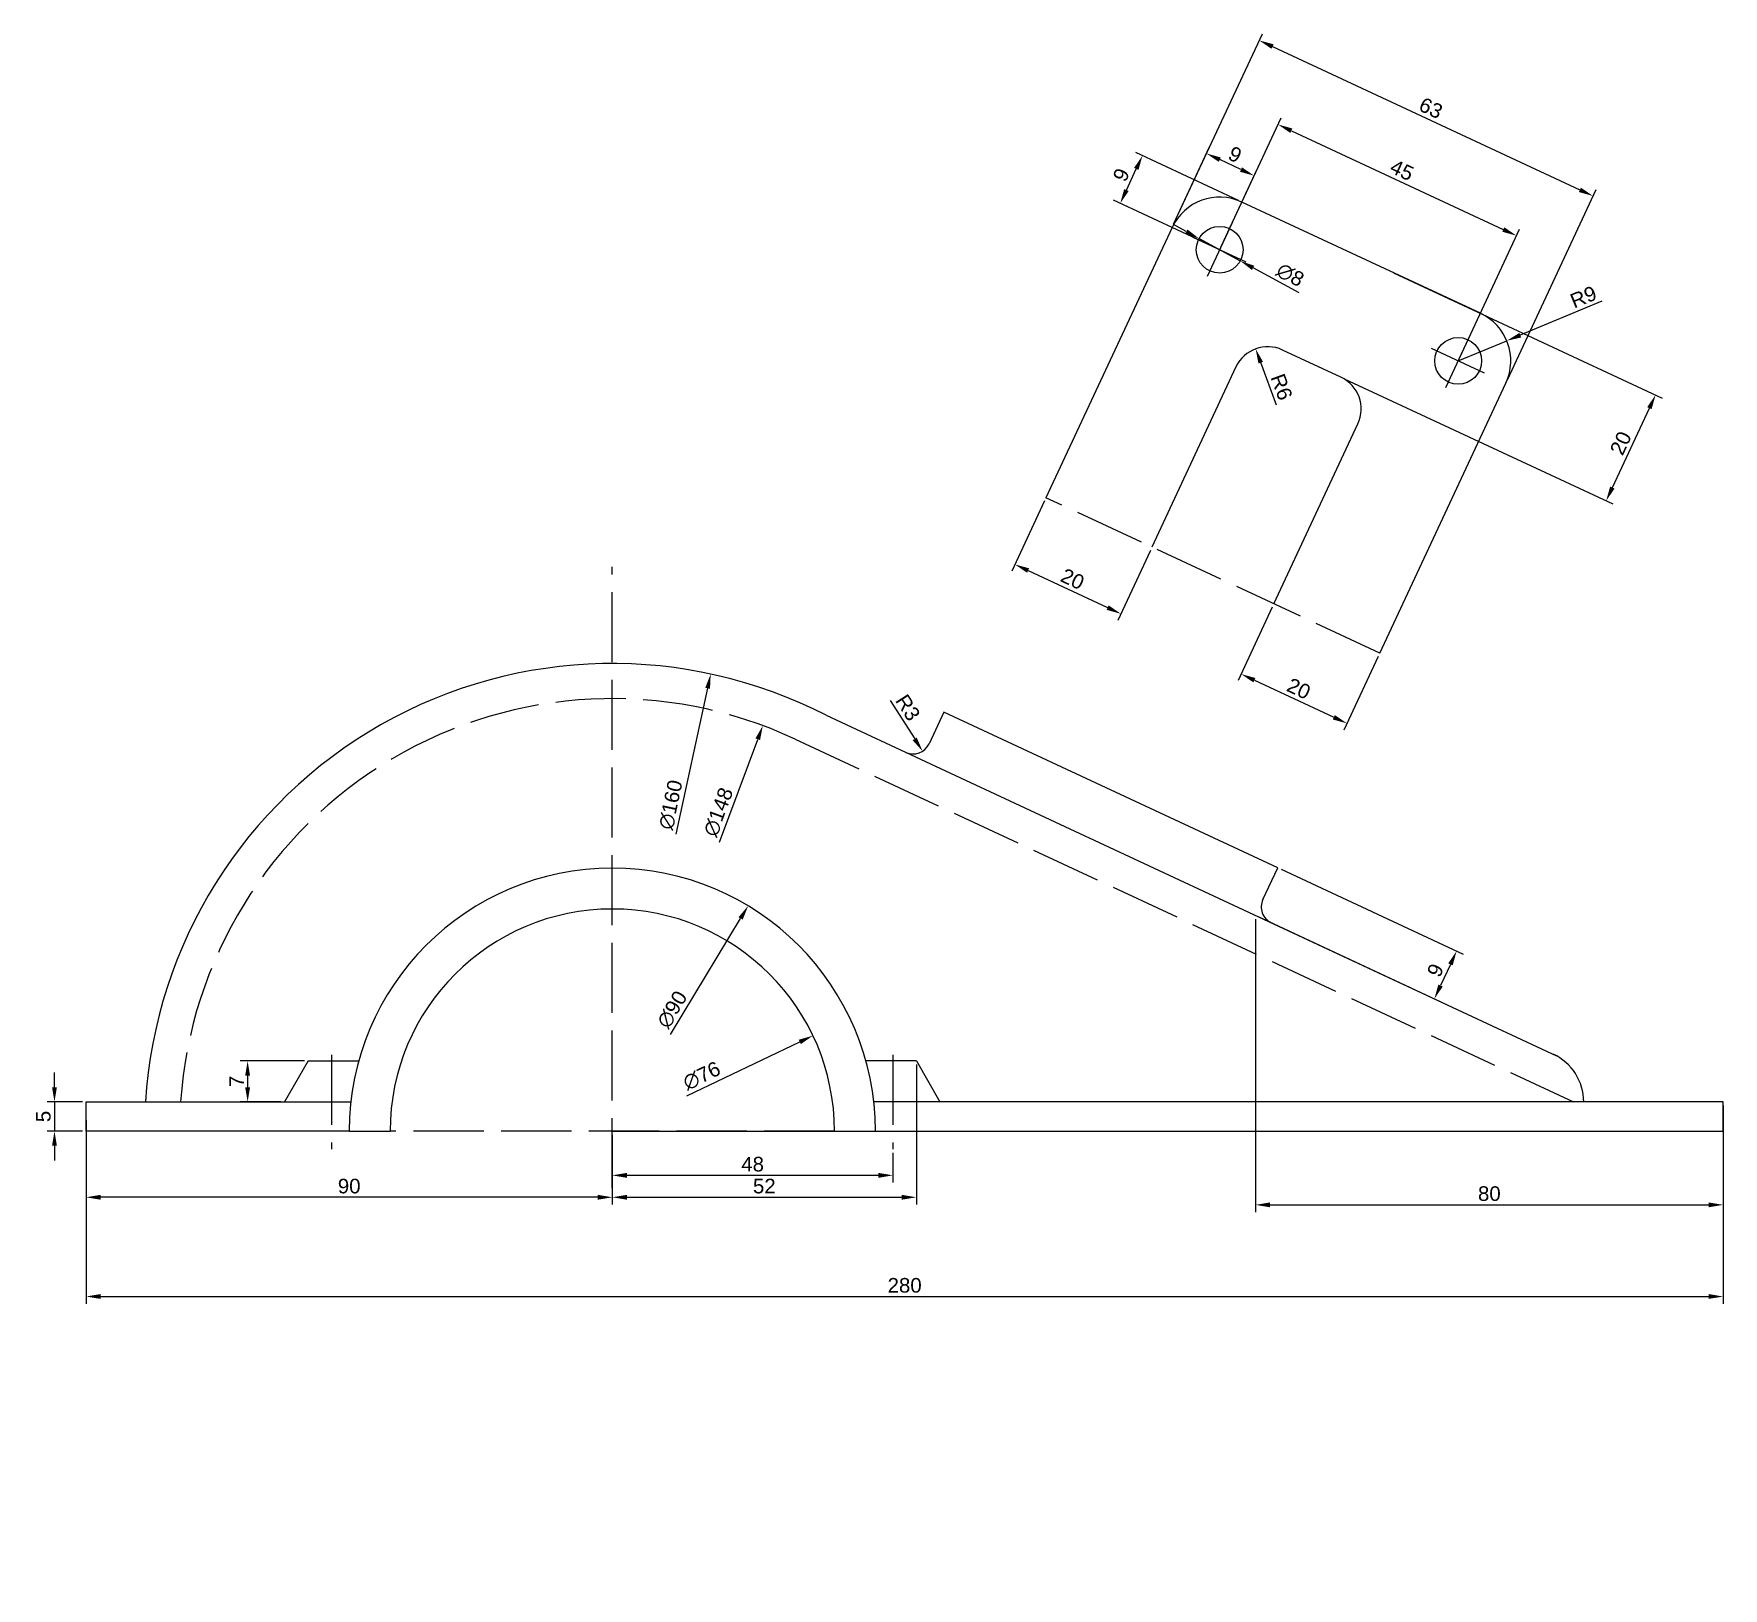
# Model space of a CAD drawing. Header units: millimetres. Extents: x 1 to 290, y 22 to 288.
import ezdxf

# ---------------------------------------------------------------- set-up
doc = ezdxf.new("R2010")
doc.units = ezdxf.units.MM
doc.linetypes.add('ACAD_ISO02W100', pattern=[15, 12, -3])
for name, color, linetype in [('blu', 150, 'ACAD_ISO02W100'), ('Warstwa1', 10, 'ACAD_ISO02W100'), ('wymiary', 80, 'Continuous')]:
    doc.layers.add(name, color=color, linetype=linetype)
doc.styles.get("Standard").update_dxf_attribs({"font": 'arial.ttf'})
doc.dimstyles.new('ISO-25', dxfattribs={"dimtxt": 2.5, "dimasz": 2.5, "dimexe": 1.25, "dimexo": 0.625, "dimtad": 1, "dimtxsty": 'Standard', "dimcen": 2.5, "dimadec": 0, "dimazin": 0, "dimtfac": 1, "dimtmove": 0, "dimatfit": 3, "dimfxl": 1, "dimarcsym": 0})

# ---------------------------------------------------------------- blocks, each defined once
blk = doc.blocks.new('*D6')
at = {"layer": 'Defpoints', "color": 0, "transparency": 16777216}
for p in [(134.31, 116.33), (65.69, 83.67)]:
    blk.add_point(p, dxfattribs=at)
at = {"layer": 'wymiary', "color": 0, "lineweight": -2, "transparency": 16777216}
blk.add_line((112.72, 106.05), (132.06, 115.25), dxfattribs=at)
at = {"layer": 'wymiary', "color": 0, "transparency": 16777216}
blk.add_solid([(131.88, 115.63), (132.24, 114.88), (134.31, 116.33)], dxfattribs=at)
at = {"layer": 'wymiary', "color": 0, "transparency": 16777216, "insert": (115.29, 109.46), "char_height": 2.5, "attachment_point": 5, "rotation": 25.4463}
blk.add_mtext('∅76', dxfattribs=at)
blk = doc.blocks.new('*D7')
at = {"layer": 'Defpoints', "color": 0, "transparency": 16777216}
for p in [(123.24, 138.54), (76.76, 61.46)]:
    blk.add_point(p, dxfattribs=at)
at = {"layer": 'wymiary', "color": 0, "lineweight": -2, "transparency": 16777216}
blk.add_line((109.98, 116.55), (121.95, 136.4), dxfattribs=at)
at = {"layer": 'wymiary', "color": 0, "transparency": 16777216}
blk.add_solid([(121.59, 136.61), (122.3, 136.18), (123.24, 138.54)], dxfattribs=at)
at = {"layer": 'wymiary', "color": 0, "transparency": 16777216, "insert": (110.24, 120.8), "char_height": 2.5, "attachment_point": 5, "rotation": 58.9098}
blk.add_mtext('∅90', dxfattribs=at)
blk = doc.blocks.new('*D8')
at = {"layer": 'Defpoints', "color": 0, "transparency": 16777216}
for p in [(125.74, 169.38), (74.26, 30.62)]:
    blk.add_point(p, dxfattribs=at)
at = {"layer": 'wymiary', "color": 0, "lineweight": -2, "transparency": 16777216}
blk.add_line((118.35, 149.45), (124.87, 167.03), dxfattribs=at)
at = {"layer": 'wymiary', "color": 0, "transparency": 16777216}
blk.add_solid([(124.48, 167.18), (125.27, 166.89), (125.74, 169.38)], dxfattribs=at)
at = {"layer": 'wymiary', "color": 0, "transparency": 16777216, "insert": (118.15, 154.59), "char_height": 2.5, "attachment_point": 5, "rotation": 69.6413}
blk.add_mtext('∅148', dxfattribs=at)
blk = doc.blocks.new('*D9')
at = {"layer": 'Defpoints', "color": 0, "transparency": 16777216}
for p in [(116.83, 178.21), (83.17, 21.79)]:
    blk.add_point(p, dxfattribs=at)
at = {"layer": 'wymiary', "color": 0, "lineweight": -2, "transparency": 16777216}
blk.add_line((110.93, 150.78), (116.31, 175.77), dxfattribs=at)
at = {"layer": 'wymiary', "color": 0, "transparency": 16777216}
blk.add_solid([(115.9, 175.85), (116.71, 175.68), (116.83, 178.21)], dxfattribs=at)
at = {"layer": 'wymiary', "color": 0, "transparency": 16777216, "insert": (110, 155.83), "char_height": 2.5, "attachment_point": 5, "rotation": 77.8536}
blk.add_mtext('∅160', dxfattribs=at)
blk = doc.blocks.new('*D10')
at = {"layer": 'Defpoints', "color": 0, "transparency": 16777216}
for p in [(10, 105), (4.59, 100), (10, 100)]:
    blk.add_point(p, dxfattribs=at)
at = {"layer": 'wymiary', "color": 0, "lineweight": -2, "transparency": 16777216}
for p, q in [((4.59, 107.5), (4.59, 110)), ((9.38, 105), (3.34, 105)), ((4.59, 105), (4.59, 100)), ((9.38, 100), (3.34, 100)), ((4.59, 97.5), (4.59, 95))]:
    blk.add_line(p, q, dxfattribs=at)
at = {"layer": 'wymiary', "color": 0, "transparency": 16777216}
for points in [[(4.18, 107.5), (5.01, 107.5), (4.59, 105)], [(4.18, 97.5), (5.01, 97.5), (4.59, 100)]]:
    blk.add_solid(points, dxfattribs=at)
at = {"layer": 'wymiary', "color": 0, "transparency": 16777216, "insert": (2.7, 102.5), "char_height": 2.5, "attachment_point": 5, "rotation": 90}
blk.add_mtext('5', dxfattribs=at)
blk = doc.blocks.new('*D11')
at = {"layer": 'Defpoints', "color": 0, "transparency": 16777216}
for p in [(10, 100), (100, 100), (10, 88.68)]:
    blk.add_point(p, dxfattribs=at)
at = {"layer": 'wymiary', "color": 0, "lineweight": -2, "transparency": 16777216}
for p, q in [((10, 99.38), (10, 87.43)), ((100, 99.38), (100, 87.43)), ((97.5, 88.68), (12.5, 88.68))]:
    blk.add_line(p, q, dxfattribs=at)
at = {"layer": 'wymiary', "color": 0, "transparency": 16777216}
for points in [[(12.5, 89.1), (12.5, 88.26), (10, 88.68)], [(97.5, 89.1), (97.5, 88.26), (100, 88.68)]]:
    blk.add_solid(points, dxfattribs=at)
at = {"layer": 'wymiary', "color": 0, "transparency": 16777216, "insert": (55, 90.58), "char_height": 2.5, "attachment_point": 5}
blk.add_mtext('90', dxfattribs=at)
blk = doc.blocks.new('*D12')
at = {"layer": 'Defpoints', "color": 0, "transparency": 16777216}
for p in [(152, 112), (100, 100), (152, 88.68)]:
    blk.add_point(p, dxfattribs=at)
at = {"layer": 'wymiary', "color": 0, "lineweight": -2, "transparency": 16777216}
for p, q in [((152, 111.38), (152, 87.43)), ((100, 99.38), (100, 87.43)), ((102.5, 88.68), (149.5, 88.68))]:
    blk.add_line(p, q, dxfattribs=at)
at = {"layer": 'wymiary', "color": 0, "transparency": 16777216}
for points in [[(102.5, 89.1), (102.5, 88.26), (100, 88.68)], [(149.5, 89.1), (149.5, 88.26), (152, 88.68)]]:
    blk.add_solid(points, dxfattribs=at)
at = {"layer": 'wymiary', "color": 0, "transparency": 16777216, "insert": (126, 90.58), "char_height": 2.5, "attachment_point": 5}
blk.add_mtext('52', dxfattribs=at)
blk = doc.blocks.new('*D13')
at = {"layer": 'Defpoints', "color": 0, "transparency": 16777216}
for p in [(10, 102.5), (290, 102.5), (290, 71.7)]:
    blk.add_point(p, dxfattribs=at)
at = {"layer": 'wymiary', "color": 0, "lineweight": -2, "transparency": 16777216}
for p, q in [((10, 101.88), (10, 70.45)), ((290, 101.88), (290, 70.45)), ((12.5, 71.7), (287.5, 71.7))]:
    blk.add_line(p, q, dxfattribs=at)
at = {"layer": 'wymiary', "color": 0, "transparency": 16777216}
for points in [[(12.5, 72.12), (12.5, 71.29), (10, 71.7)], [(287.5, 72.12), (287.5, 71.29), (290, 71.7)]]:
    blk.add_solid(points, dxfattribs=at)
at = {"layer": 'wymiary', "color": 0, "transparency": 16777216, "insert": (150, 73.6), "char_height": 2.5, "attachment_point": 5}
blk.add_mtext('280', dxfattribs=at)
blk = doc.blocks.new('*D14')
at = {"layer": 'Defpoints', "color": 0, "transparency": 16777216}
for p in [(210, 136.91), (290, 105), (290, 87.38)]:
    blk.add_point(p, dxfattribs=at)
at = {"layer": 'wymiary', "color": 0, "lineweight": -2, "transparency": 16777216}
for p, q in [((210, 136.28), (210, 86.13)), ((290, 104.38), (290, 86.13)), ((212.5, 87.38), (287.5, 87.38))]:
    blk.add_line(p, q, dxfattribs=at)
at = {"layer": 'wymiary', "color": 0, "transparency": 16777216}
for points in [[(212.5, 87.8), (212.5, 86.97), (210, 87.38)], [(287.5, 87.8), (287.5, 86.97), (290, 87.38)]]:
    blk.add_solid(points, dxfattribs=at)
at = {"layer": 'wymiary', "color": 0, "transparency": 16777216, "insert": (250, 89.29), "char_height": 2.5, "attachment_point": 5}
blk.add_mtext('80', dxfattribs=at)
blk = doc.blocks.new('*D15')
at = {"layer": 'Defpoints', "color": 0, "transparency": 16777216}
for p in [(213.8, 145.07), (210, 136.91), (240.6, 122.64)]:
    blk.add_point(p, dxfattribs=at)
at = {"layer": 'wymiary', "color": 0, "lineweight": -2, "transparency": 16777216}
for p, q in [((214.37, 144.8), (245.54, 130.27)), ((210.57, 136.65), (241.73, 122.11)), ((243.35, 128.53), (241.66, 124.91))]:
    blk.add_line(p, q, dxfattribs=at)
at = {"layer": 'wymiary', "color": 0, "transparency": 16777216}
for points in [[(242.97, 128.71), (243.73, 128.36), (244.4, 130.8)], [(241.28, 125.08), (242.03, 124.73), (240.6, 122.64)]]:
    blk.add_solid(points, dxfattribs=at)
at = {"layer": 'wymiary', "color": 0, "transparency": 16777216, "insert": (240.78, 127.52), "char_height": 2.5, "attachment_point": 5, "rotation": 65}
blk.add_mtext('9', dxfattribs=at)
blk = doc.blocks.new('*D16')
at = {"layer": 'Defpoints', "color": 0, "transparency": 16777216}
for p in [(48, 112), (37.63, 105), (43.96, 105)]:
    blk.add_point(p, dxfattribs=at)
at = {"layer": 'wymiary', "color": 0, "lineweight": -2, "transparency": 16777216}
for p, q in [((47.38, 112), (36.38, 112)), ((37.63, 109.5), (37.63, 107.5)), ((43.33, 105), (36.38, 105))]:
    blk.add_line(p, q, dxfattribs=at)
at = {"layer": 'wymiary', "color": 0, "transparency": 16777216}
for points in [[(37.21, 109.5), (38.04, 109.5), (37.63, 112)], [(37.21, 107.5), (38.04, 107.5), (37.63, 105)]]:
    blk.add_solid(points, dxfattribs=at)
at = {"layer": 'wymiary', "color": 0, "transparency": 16777216, "insert": (35.75, 108.5), "char_height": 2.5, "attachment_point": 5, "rotation": 90}
blk.add_mtext('7', dxfattribs=at)
blk = doc.blocks.new('*D18')
at = {"layer": 'Defpoints', "color": 0, "transparency": 16777216}
for p in [(151.45, 167.52), (153.07, 164.99)]:
    blk.add_point(p, dxfattribs=at)
at = {"layer": 'wymiary', "color": 0, "lineweight": -2, "transparency": 16777216}
blk.add_line((147.53, 173.65), (151.72, 167.1), dxfattribs=at)
at = {"layer": 'wymiary', "color": 0, "transparency": 16777216}
blk.add_solid([(152.07, 167.33), (151.37, 166.88), (153.07, 164.99)], dxfattribs=at)
at = {"layer": 'wymiary', "color": 0, "transparency": 16777216, "insert": (150.55, 172.46), "char_height": 2.5, "attachment_point": 5, "rotation": 302.6277}
blk.add_mtext('R3', dxfattribs=at)
blk = doc.blocks.new('*D19')
at = {"layer": 'Defpoints', "color": 0, "transparency": 16777216}
for p in [(174.17, 208.38), (192.3, 199.93), (186.98, 188.51)]:
    blk.add_point(p, dxfattribs=at)
at = {"layer": 'wymiary', "color": 0, "lineweight": -2, "transparency": 16777216}
for p, q in [((173.91, 207.81), (168.32, 195.83)), ((192.03, 199.36), (186.45, 187.38)), ((171.12, 195.91), (184.71, 189.57))]:
    blk.add_line(p, q, dxfattribs=at)
at = {"layer": 'wymiary', "color": 0, "transparency": 16777216}
for points in [[(171.29, 196.29), (170.94, 195.53), (168.85, 196.96)], [(184.89, 189.95), (184.53, 189.19), (186.98, 188.51)]]:
    blk.add_solid(points, dxfattribs=at)
at = {"layer": 'wymiary', "color": 0, "transparency": 16777216, "insert": (178.72, 194.46), "char_height": 2.5, "attachment_point": 5, "rotation": 335}
blk.add_mtext('20', dxfattribs=at)
blk = doc.blocks.new('*D20')
at = {"layer": 'Defpoints', "color": 0, "transparency": 16777216}
for p in [(213.14, 190.2), (231.27, 181.75), (225.67, 169.75)]:
    blk.add_point(p, dxfattribs=at)
at = {"layer": 'wymiary', "color": 0, "lineweight": -2, "transparency": 16777216}
for p, q in [((212.88, 189.64), (207.02, 177.07)), ((231.01, 181.19), (225.14, 168.62)), ((209.81, 177.15), (223.41, 170.81))]:
    blk.add_line(p, q, dxfattribs=at)
at = {"layer": 'wymiary', "color": 0, "transparency": 16777216}
for points in [[(209.99, 177.52), (209.64, 176.77), (207.55, 178.2)], [(223.58, 171.18), (223.23, 170.43), (225.67, 169.75)]]:
    blk.add_solid(points, dxfattribs=at)
at = {"layer": 'wymiary', "color": 0, "transparency": 16777216, "insert": (217.41, 175.7), "char_height": 2.5, "attachment_point": 5, "rotation": 335}
blk.add_mtext('20', dxfattribs=at)
blk = doc.blocks.new('*D21')
at = {"layer": 'Defpoints', "color": 0, "transparency": 16777216}
for p in [(267.75, 259.99), (195.73, 254.6), (252.82, 227.97)]:
    blk.add_point(p, dxfattribs=at)
at = {"layer": 'wymiary', "color": 0, "lineweight": -2, "transparency": 16777216}
for p, q in [((195.99, 255.17), (211.18, 287.75)), ((212.92, 285.56), (265.49, 261.05)), ((253.09, 228.54), (268.28, 261.12))]:
    blk.add_line(p, q, dxfattribs=at)
at = {"layer": 'wymiary', "color": 0, "transparency": 16777216}
for points in [[(213.1, 285.94), (212.74, 285.18), (210.65, 286.61)], [(265.66, 261.42), (265.31, 260.67), (267.75, 259.99)]]:
    blk.add_solid(points, dxfattribs=at)
at = {"layer": 'wymiary', "color": 0, "transparency": 16777216, "insert": (240.01, 275.03), "char_height": 2.5, "attachment_point": 5, "rotation": 335}
blk.add_mtext('63', dxfattribs=at)
blk = doc.blocks.new('*D22')
at = {"layer": 'Defpoints', "color": 0, "transparency": 16777216}
for p in [(254.65, 253.2), (203.88, 250.8), (244.67, 231.78)]:
    blk.add_point(p, dxfattribs=at)
at = {"layer": 'wymiary', "color": 0, "lineweight": -2, "transparency": 16777216}
for p, q in [((204.15, 251.36), (214.4, 273.35)), ((216.14, 271.16), (252.39, 254.25)), ((244.93, 232.34), (255.18, 254.33))]:
    blk.add_line(p, q, dxfattribs=at)
at = {"layer": 'wymiary', "color": 0, "transparency": 16777216}
for points in [[(216.31, 271.54), (215.96, 270.78), (213.87, 272.22)], [(252.57, 254.63), (252.21, 253.88), (254.65, 253.2)]]:
    blk.add_solid(points, dxfattribs=at)
at = {"layer": 'wymiary', "color": 0, "transparency": 16777216, "insert": (235.06, 264.42), "char_height": 2.5, "attachment_point": 5, "rotation": 335}
blk.add_mtext('45', dxfattribs=at)
blk = doc.blocks.new('*D23')
at = {"layer": 'Defpoints', "color": 0, "transparency": 16777216}
for p in [(201.63, 267.26), (195.73, 254.6), (203.88, 250.8)]:
    blk.add_point(p, dxfattribs=at)
at = {"layer": 'wymiary', "color": 0, "lineweight": -2, "transparency": 16777216}
for p, q in [((195.99, 255.17), (202.16, 268.39)), ((207.52, 264.51), (203.9, 266.21)), ((204.15, 251.36), (210.32, 264.59))]:
    blk.add_line(p, q, dxfattribs=at)
at = {"layer": 'wymiary', "color": 0, "transparency": 16777216}
for points in [[(204.07, 266.58), (203.72, 265.83), (201.63, 267.26)], [(207.7, 264.89), (207.35, 264.14), (209.79, 263.46)]]:
    blk.add_solid(points, dxfattribs=at)
at = {"layer": 'wymiary', "color": 0, "transparency": 16777216, "insert": (206.51, 267.08), "char_height": 2.5, "attachment_point": 5, "rotation": 335}
blk.add_mtext('9', dxfattribs=at)
blk = doc.blocks.new('*D24')
at = {"layer": 'Defpoints', "color": 0, "transparency": 16777216}
for p in [(190.67, 266.89), (207.69, 258.95), (203.88, 250.8)]:
    blk.add_point(p, dxfattribs=at)
at = {"layer": 'wymiary', "color": 0, "lineweight": -2, "transparency": 16777216}
for p, q in [((207.12, 259.22), (189.54, 267.42)), ((187.92, 261), (189.61, 264.62)), ((203.32, 251.06), (185.73, 259.26))]:
    blk.add_line(p, q, dxfattribs=at)
at = {"layer": 'wymiary', "color": 0, "transparency": 16777216}
for points in [[(189.24, 264.8), (189.99, 264.45), (190.67, 266.89)], [(187.55, 261.17), (188.3, 260.82), (186.87, 258.73)]]:
    blk.add_solid(points, dxfattribs=at)
at = {"layer": 'wymiary', "color": 0, "transparency": 16777216, "insert": (187.05, 263.61), "char_height": 2.5, "attachment_point": 5, "rotation": 65}
blk.add_mtext('9', dxfattribs=at)
blk = doc.blocks.new('*D26')
at = {"layer": 'Defpoints', "color": 0, "transparency": 16777216}
for p in [(233.06, 247.12), (224.61, 228.99), (278.43, 225.96)]:
    blk.add_point(p, dxfattribs=at)
at = {"layer": 'wymiary', "color": 0, "lineweight": -2, "transparency": 16777216}
for p, q in [((233.63, 246.85), (279.57, 225.43)), ((225.18, 228.73), (271.11, 207.31)), ((271.04, 210.1), (277.38, 223.7))]:
    blk.add_line(p, q, dxfattribs=at)
at = {"layer": 'wymiary', "color": 0, "transparency": 16777216}
for points in [[(277, 223.87), (277.75, 223.52), (278.43, 225.96)], [(270.66, 210.28), (271.42, 209.93), (269.98, 207.84)]]:
    blk.add_solid(points, dxfattribs=at)
at = {"layer": 'wymiary', "color": 0, "transparency": 16777216, "insert": (272.48, 217.7), "char_height": 2.5, "attachment_point": 5, "rotation": 65}
blk.add_mtext('20', dxfattribs=at)
blk = doc.blocks.new('*D27')
at = {"layer": 'Defpoints', "color": 0, "transparency": 16777216}
for p in [(210.03, 233.83), (212.11, 228.2)]:
    blk.add_point(p, dxfattribs=at)
at = {"layer": 'wymiary', "color": 0, "lineweight": -2, "transparency": 16777216}
blk.add_line((213.58, 224.19), (210.9, 231.49), dxfattribs=at)
at = {"layer": 'wymiary', "color": 0, "transparency": 16777216}
blk.add_solid([(211.29, 231.63), (210.51, 231.34), (210.03, 233.83)], dxfattribs=at)
at = {"layer": 'wymiary', "color": 0, "transparency": 16777216, "insert": (214.46, 227.32), "char_height": 2.5, "attachment_point": 5, "rotation": 290.1999}
blk.add_mtext('R6', dxfattribs=at)
blk = doc.blocks.new('*D28')
at = {"layer": 'Defpoints', "color": 0, "transparency": 16777216}
for p in [(252.98, 235.22), (244.67, 231.78)]:
    blk.add_point(p, dxfattribs=at)
at = {"layer": 'wymiary', "color": 0, "lineweight": -2, "transparency": 16777216}
for p, q in [((269.26, 241.97), (255.29, 236.18)), ((244.67, 231.78), (252.98, 235.22))]:
    blk.add_line(p, q, dxfattribs=at)
at = {"layer": 'wymiary', "color": 0, "transparency": 16777216}
blk.add_solid([(255.13, 236.56), (255.45, 235.79), (252.98, 235.22)], dxfattribs=at)
at = {"layer": 'wymiary', "color": 0, "transparency": 16777216, "insert": (266.09, 242.71), "char_height": 2.5, "attachment_point": 5, "rotation": 22.5021}
blk.add_mtext('R9', dxfattribs=at)
blk = doc.blocks.new('*D29')
at = {"layer": 'Defpoints', "color": 0, "transparency": 16777216}
for p in [(200.37, 252.7), (207.4, 248.89)]:
    blk.add_point(p, dxfattribs=at)
at = {"layer": 'wymiary', "color": 0, "lineweight": -2, "transparency": 16777216}
for p, q in [((198.17, 253.9), (195.97, 255.09)), ((200.37, 252.7), (207.4, 248.89)), ((217.48, 243.41), (209.59, 247.69))]:
    blk.add_line(p, q, dxfattribs=at)
at = {"layer": 'wymiary', "color": 0, "transparency": 16777216}
for points in [[(198.37, 254.26), (197.97, 253.53), (200.37, 252.7)], [(209.79, 248.06), (209.4, 247.33), (207.4, 248.89)]]:
    blk.add_solid(points, dxfattribs=at)
at = {"layer": 'wymiary', "color": 0, "transparency": 16777216, "insert": (215.95, 246.49), "char_height": 2.5, "attachment_point": 5, "rotation": 331.4948}
blk.add_mtext('∅8', dxfattribs=at)
blk = doc.blocks.new('*D33')
at = {"layer": 'Defpoints', "color": 0, "transparency": 16777216}
for p in [(100, 100), (148, 96.94), (100, 92.43)]:
    blk.add_point(p, dxfattribs=at)
at = {"layer": 'wymiary', "color": 0, "lineweight": -2, "transparency": 16777216}
for p, q in [((100, 99.38), (100, 91.18)), ((148, 96.31), (148, 91.18)), ((145.5, 92.43), (102.5, 92.43))]:
    blk.add_line(p, q, dxfattribs=at)
at = {"layer": 'wymiary', "color": 0, "transparency": 16777216}
for points in [[(102.5, 92.85), (102.5, 92.01), (100, 92.43)], [(145.5, 92.85), (145.5, 92.01), (148, 92.43)]]:
    blk.add_solid(points, dxfattribs=at)
at = {"layer": 'wymiary', "color": 0, "transparency": 16777216, "insert": (124, 94.33), "char_height": 2.5, "attachment_point": 5}
blk.add_mtext('48', dxfattribs=at)

msp = doc.modelspace()

# ---------------------------------------------------------------- linework, layer by layer
for p, q in [((248.47, 239.935), (207.686, 258.952)), ((195.726, 254.599), (174.173, 208.377)), ((224.611, 228.993), (214.641, 233.642)), ((206.668, 230.74), (192.299, 199.925)), ((231.27, 181.753), (252.823, 227.974)), ((213.144, 190.205), (227.513, 221.019)), ((136.599, 171.137), (261.502, 112.894)), ((156.706, 171.692), (154.17, 166.254)), ((213.804, 145.067), (156.706, 171.692)), ((211.268, 139.629), (213.804, 145.067)), ((48, 112), (43.959, 105)), ((48, 112), (56.63, 112)), ((152, 112), (143.37, 112)), ((152, 112), (156.041, 105)), ((10, 100), (10, 105)), ((10, 105), (55.279, 105)), ((290, 105), (144.721, 105)), ((290, 105), (210, 105)), ((290, 105), (210, 105)), ((290, 100), (290, 105)), ((55, 100), (10, 100)), ((55, 100), (62, 100)), ((138, 100), (145, 100)), ((145, 100), (290, 100))]:
    msp.add_line(p, q)
for centre in [(203.883, 250.796), (244.667, 231.778)]:
    msp.add_circle(centre, 4)
for centre, radius, start, end in [((203.883, 250.796), 9, 65, 155), ((244.667, 231.778), 9, 335, 65), ((212.106, 228.204), 6, 65, 155), ((222.075, 223.555), 6, 335, 65), ((100, 100), 80, 62.77475, 176.41668), ((151.452, 167.522), 3, 245, 335), ((100, 100), 45, 0, 180), ((213.987, 138.361), 3, 155, 245), ((100, 100), 38, 0, 180), ((257.135, 105), 9, 360, 65)]:
    msp.add_arc(centre, radius, start, end)
at = {"layer": 'blu'}
msp.add_line((131.274, 167.067), (264.376, 105), dxfattribs=at)
msp.add_arc((100, 100), 74, 65, 176.12571, dxfattribs=at)
at = {"layer": 'Warstwa1'}
for p, q in [((201.77, 246.264), (205.996, 255.327)), ((208.414, 248.682), (199.351, 252.909)), ((242.554, 227.246), (246.78, 236.309)), ((249.198, 229.665), (240.135, 233.891)), ((231.27, 181.753), (174.173, 208.377)), ((100, 90.218), (100, 196.566)), ((52, 113.062), (52, 96.938)), ((148, 113.062), (148, 96.938)), ((138, 100), (62, 100))]:
    msp.add_line(p, q, dxfattribs=at)
at = {"layer": 'wymiary'}
msp.add_line((100, 100), (148, 100), dxfattribs=at)

# ---------------------------------------------------------------- dimensions: what is measured, and where the dimension line sits
for p1, p2, distance, picture, middle in [((195.726, 254.599), (252.823, 227.974), 35.325, '*D21', (240.008, 275.026)), ((203.883, 250.796), (244.667, 231.778), 23.634, '*D22', (235.064, 264.425)), ((203.883, 250.796), (195.726, 254.599), -13.972, '*D23', (206.513, 267.083)), ((203.883, 250.796), (207.686, 258.952), 18.775, '*D24', (187.046, 263.612)), ((224.611, 228.993), (233.063, 247.119), -50.061, '*D26', (272.484, 217.703)), ((174.173, 208.377), (192.299, 199.925), -12.593, '*D19', (178.717, 194.462)), ((213.144, 190.205), (231.27, 181.753), -13.243, '*D20', (217.414, 175.7)), ((213.804, 145.067), (210, 136.91), 33.764, '*D15', (240.779, 127.523))]:
    dim = msp.add_aligned_dim(p1=p1, p2=p2, distance=distance, dimstyle='ISO-25', dxfattribs=at)
    dim.commit()
    dim.dimension.update_dxf_attribs({"geometry": picture, "text_midpoint": middle})
for p1, p2, picture, middle in [((200.368, 252.705), (207.398, 248.887), '*D29', (215.01, 244.753)), ((83.167, 21.791), (116.833, 178.209), '*D9', (111.927, 155.418)), ((74.256, 30.623), (125.744, 169.377), '*D8', (120.003, 153.905)), ((76.763, 61.464), (123.237, 138.536), '*D7', (111.927, 119.78)), ((65.686, 83.673), (134.314, 116.327), '*D6', (116.133, 107.677))]:
    dim = msp.add_diameter_dim_2p(p1=p1, p2=p2, dimstyle='ISO-25', dxfattribs=at)
    dim.commit()
    dim.dimension.update_dxf_attribs({"geometry": picture, "text_midpoint": middle, "dimtype": 163})
for center, mpoint, picture, middle in [((244.667, 231.778), (252.981, 235.222), '*D28', (266.821, 240.955)), ((212.106, 228.204), (210.034, 233.835), '*D27', (212.672, 226.665)), ((151.452, 167.522), (153.069, 164.995), '*D18', (148.949, 171.43))]:
    dim = msp.add_radius_dim(center=center, mpoint=mpoint, dimstyle='ISO-25', dxfattribs=at)
    dim.commit()
    dim.dimension.update_dxf_attribs({"geometry": picture, "text_midpoint": middle, "dimtype": 164})
for base, p1, p2, picture, middle in [((290, 87.385), (210, 136.91), (290, 105), '*D14', (250, 89.286)), ((152, 88.681), (100, 100), (152, 112), '*D12', (126, 90.582)), ((290, 71.702), (10, 102.5), (290, 102.5), '*D13', (150, 73.603)), ((10, 88.681), (100, 100), (10, 100), '*D11', (55, 90.582)), ((100, 92.431), (148, 96.938), (100, 100), '*D33', (124, 94.332))]:
    dim = msp.add_linear_dim(base=base, p1=p1, p2=p2, dimstyle='ISO-25', dxfattribs=at)
    dim.commit()
    dim.dimension.update_dxf_attribs({"geometry": picture, "text_midpoint": middle})
for base, p1, p2, picture, middle in [((4.592, 100), (10, 105), (10, 100), '*D10', (2.696, 102.5)), ((37.628, 105), (48, 112), (43.959, 105), '*D16', (35.753, 108.5))]:
    dim = msp.add_linear_dim(base=base, p1=p1, p2=p2, angle=90, dimstyle='ISO-25', dxfattribs=at)
    dim.commit()
    dim.dimension.update_dxf_attribs({"geometry": picture, "text_midpoint": middle})

doc.saveas('drawing.dxf')
